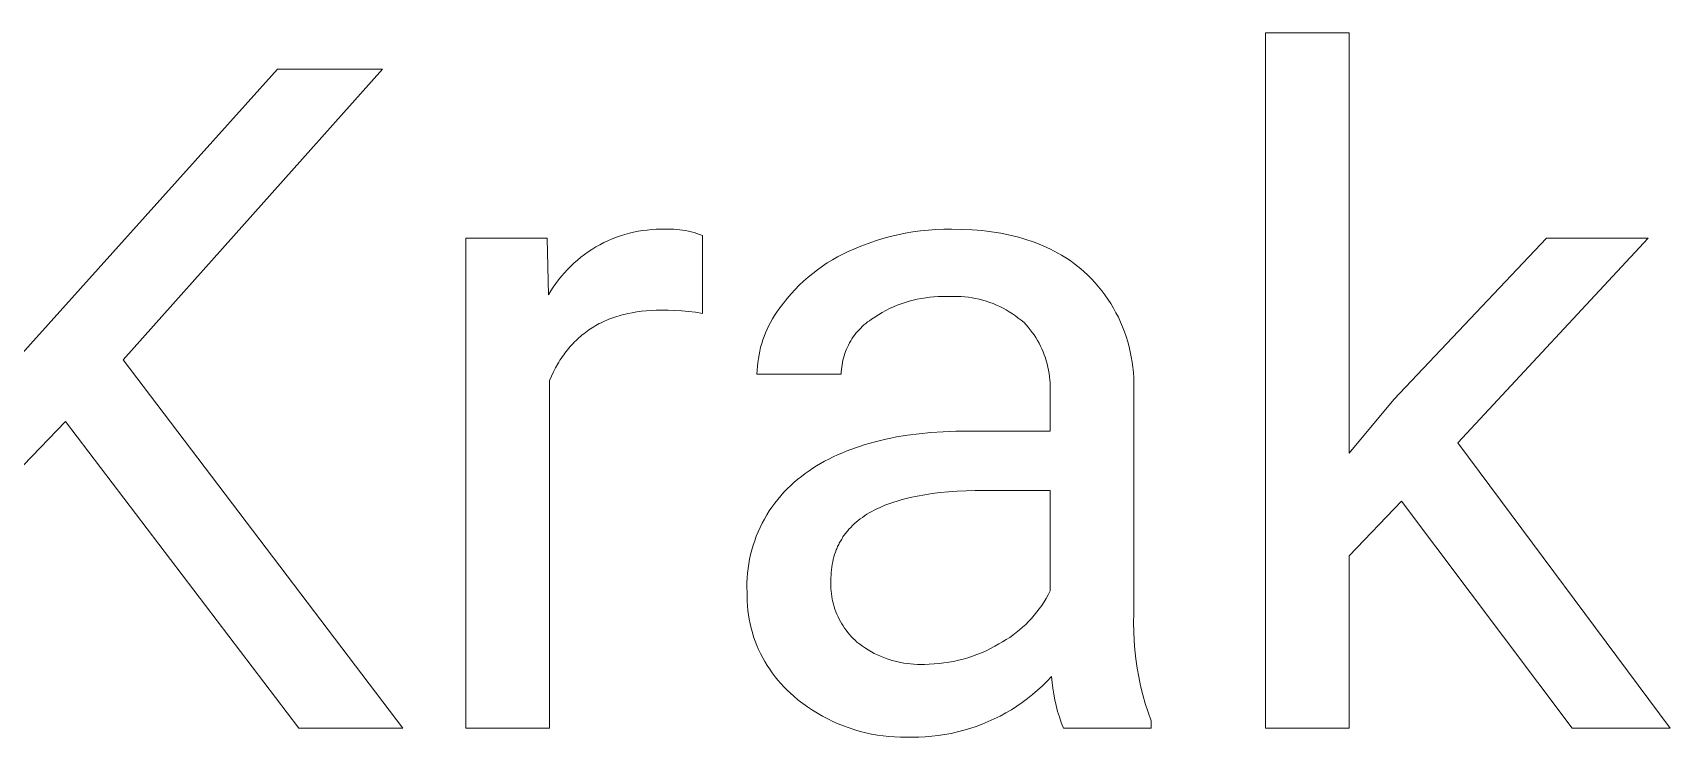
# Model space of a CAD drawing. Header units: millimetres. Extents: x 0 to 5466, y 0 to 3819.
# Drawn here: x 4465.8 to 4594.5, y 431.2 to 486.5 of the extents above; entities that cross this region are included whole.
import ezdxf

# ---------------------------------------------------------------- set-up
doc = ezdxf.new("R2010")
doc.units = ezdxf.units.MM
doc.header["$MEASUREMENT"] = 0
doc.layers.add('Domyślny', color=7, linetype='Continuous', true_color=0x000000)

msp = doc.modelspace()

# ---------------------------------------------------------------- linework, layer by layer
at = {"layer": 'Domyślny', "color": 18, "lineweight": 15, "true_color": 0x000000}
for p, q in [((4562.65, 431.89), (4562.65, 486.49)), ((4562.65, 486.49), (4569.22, 486.49)), ((4569.22, 486.49), (4569.22, 453.48)), ((4462.01, 458.06), (4485.02, 483.65)), ((4493.26, 483.65), (4472.89, 460.81)), ((4485.02, 483.65), (4493.26, 483.65)), ((4513.71, 470.97), (4514.06, 471.01)), ((4514.06, 471.01), (4514.41, 471.05)), ((4514.41, 471.05), (4514.77, 471.07)), ((4514.77, 471.07), (4515.13, 471.08)), ((4515.13, 471.08), (4515.48, 471.07)), ((4515.48, 471.07), (4515.71, 471.08)), ((4515.71, 471.08), (4515.94, 471.08)), ((4515.94, 471.08), (4516.17, 471.07)), ((4516.17, 471.07), (4516.4, 471.06)), ((4516.4, 471.06), (4516.63, 471.03)), ((4516.63, 471.03), (4516.85, 471)), ((4516.85, 471), (4517.08, 470.97)), ((4535.55, 470.94), (4536.16, 471.01)), ((4536.16, 471.01), (4536.76, 471.05)), ((4536.76, 471.05), (4537.37, 471.07)), ((4537.37, 471.07), (4537.98, 471.08)), ((4537.98, 471.08), (4538.8, 471.06)), ((4538.8, 471.06), (4539.6, 471.02)), ((4539.6, 471.02), (4539.99, 471)), ((4499.81, 431.9), (4499.81, 470.36)), ((4499.81, 470.36), (4506.2, 470.36)), ((4506.2, 470.36), (4506.31, 465.92)), ((4510.03, 469.68), (4510.34, 469.85)), ((4510.34, 469.85), (4510.66, 470.02)), ((4510.66, 470.02), (4510.98, 470.17)), ((4510.98, 470.17), (4511.3, 470.31)), ((4511.3, 470.31), (4511.64, 470.44)), ((4511.64, 470.44), (4511.97, 470.56)), ((4511.97, 470.56), (4512.31, 470.66)), ((4512.31, 470.66), (4512.66, 470.76)), ((4512.66, 470.76), (4513, 470.84)), ((4513, 470.84), (4513.35, 470.91)), ((4513.35, 470.91), (4513.71, 470.97)), ((4517.08, 470.97), (4517.3, 470.92)), ((4517.3, 470.92), (4517.53, 470.87)), ((4517.53, 470.87), (4517.75, 470.81)), ((4517.75, 470.81), (4517.97, 470.74)), ((4517.97, 470.74), (4518.18, 470.66)), ((4518.18, 470.66), (4518.4, 470.58)), ((4518.4, 470.58), (4518.4, 464.46)), ((4530.3, 469.51), (4530.86, 469.75)), ((4530.86, 469.75), (4531.43, 469.96)), ((4531.43, 469.96), (4532, 470.16)), ((4532, 470.16), (4532.58, 470.34)), ((4532.58, 470.34), (4533.17, 470.5)), ((4533.17, 470.5), (4533.76, 470.64)), ((4533.76, 470.64), (4534.35, 470.76)), ((4534.35, 470.76), (4534.95, 470.86)), ((4534.95, 470.86), (4535.55, 470.94)), ((4539.99, 471), (4540.37, 470.96)), ((4540.37, 470.96), (4540.75, 470.92)), ((4540.75, 470.92), (4541.13, 470.87)), ((4541.13, 470.87), (4541.5, 470.81)), ((4541.5, 470.81), (4541.86, 470.75)), ((4541.86, 470.75), (4542.22, 470.68)), ((4542.22, 470.68), (4542.57, 470.61)), ((4542.57, 470.61), (4542.91, 470.53)), ((4542.91, 470.53), (4543.25, 470.44)), ((4543.25, 470.44), (4543.59, 470.35)), ((4543.59, 470.35), (4543.91, 470.24)), ((4543.91, 470.24), (4544.24, 470.14)), ((4544.24, 470.14), (4544.55, 470.02)), ((4544.55, 470.02), (4544.86, 469.9)), ((4544.86, 469.9), (4545.17, 469.78)), ((4545.17, 469.78), (4545.47, 469.64)), ((4572.75, 457.7), (4584.73, 470.37)), ((4592.72, 470.37), (4577.76, 454.3)), ((4584.73, 470.37), (4592.72, 470.37)), ((4508.31, 468.41), (4508.58, 468.65)), ((4508.58, 468.65), (4508.85, 468.88)), ((4508.85, 468.88), (4509.13, 469.09)), ((4509.13, 469.09), (4509.43, 469.3)), ((4509.43, 469.3), (4509.72, 469.49)), ((4509.72, 469.49), (4510.03, 469.68)), ((4528.22, 468.42), (4528.62, 468.67)), ((4528.62, 468.67), (4529.03, 468.9)), ((4529.03, 468.9), (4529.44, 469.12)), ((4529.44, 469.12), (4529.87, 469.32)), ((4529.87, 469.32), (4530.3, 469.51)), ((4545.47, 469.64), (4545.76, 469.5)), ((4545.76, 469.5), (4546.05, 469.36)), ((4546.05, 469.36), (4546.34, 469.2)), ((4546.34, 469.2), (4546.61, 469.04)), ((4546.61, 469.04), (4546.88, 468.88)), ((4546.88, 468.88), (4547.15, 468.71)), ((4547.15, 468.71), (4547.41, 468.53)), ((4547.41, 468.53), (4547.66, 468.34)), ((4507.1, 467.11), (4507.32, 467.38)), ((4507.32, 467.38), (4507.56, 467.65)), ((4507.56, 467.65), (4507.8, 467.92)), ((4507.8, 467.92), (4508.05, 468.17)), ((4508.05, 468.17), (4508.31, 468.41)), ((4526.36, 467), (4526.71, 467.31)), ((4526.71, 467.31), (4527.07, 467.6)), ((4527.07, 467.6), (4527.44, 467.89)), ((4527.44, 467.89), (4527.83, 468.16)), ((4527.83, 468.16), (4528.22, 468.42)), ((4547.66, 468.34), (4547.91, 468.15)), ((4547.91, 468.15), (4548.15, 467.95)), ((4548.15, 467.95), (4548.39, 467.75)), ((4548.39, 467.75), (4548.69, 467.46)), ((4548.69, 467.46), (4548.98, 467.17)), ((4548.98, 467.17), (4549.26, 466.87)), ((4506.31, 465.92), (4506.49, 466.23)), ((4506.49, 466.23), (4506.68, 466.53)), ((4506.68, 466.53), (4506.89, 466.82)), ((4506.89, 466.82), (4507.1, 467.11)), ((4525.06, 465.64), (4525.37, 465.99)), ((4525.37, 465.99), (4525.68, 466.34)), ((4525.68, 466.34), (4526.01, 466.67)), ((4526.01, 466.67), (4526.36, 467)), ((4549.26, 466.87), (4549.53, 466.56)), ((4549.53, 466.56), (4549.78, 466.24)), ((4549.78, 466.24), (4550.03, 465.91)), ((4550.03, 465.91), (4550.27, 465.58)), ((4513.24, 464.58), (4512.88, 464.52)), ((4513.61, 464.63), (4513.24, 464.58)), ((4513.98, 464.67), (4513.61, 464.63)), ((4514.37, 464.7), (4513.98, 464.67)), ((4514.76, 464.71), (4514.37, 464.7)), ((4515.16, 464.72), (4514.76, 464.71)), ((4515.7, 464.72), (4515.16, 464.72)), ((4516.24, 464.7), (4515.7, 464.72)), ((4516.78, 464.67), (4516.24, 464.7)), ((4517.32, 464.61), (4516.78, 464.67)), ((4517.86, 464.55), (4517.32, 464.61)), ((4524.22, 464.54), (4524.4, 464.79)), ((4524.4, 464.79), (4524.58, 465.03)), ((4524.58, 465.03), (4524.77, 465.27)), ((4524.77, 465.27), (4525.06, 465.64)), ((4532.81, 464.69), (4532.52, 464.53)), ((4533.11, 464.84), (4532.81, 464.69)), ((4533.41, 464.97), (4533.11, 464.84)), ((4533.71, 465.1), (4533.41, 464.97)), ((4534.02, 465.22), (4533.71, 465.1)), ((4534.33, 465.32), (4534.02, 465.22)), ((4534.65, 465.42), (4534.33, 465.32)), ((4534.97, 465.5), (4534.65, 465.42)), ((4535.29, 465.58), (4534.97, 465.5)), ((4535.62, 465.64), (4535.29, 465.58)), ((4535.95, 465.69), (4535.62, 465.64)), ((4536.27, 465.73), (4535.95, 465.69)), ((4536.6, 465.76), (4536.27, 465.73)), ((4536.93, 465.78), (4536.6, 465.76)), ((4537.27, 465.79), (4536.93, 465.78)), ((4537.6, 465.78), (4537.27, 465.79)), ((4537.88, 465.8), (4537.6, 465.78)), ((4538.17, 465.8), (4537.88, 465.8)), ((4538.45, 465.8), (4538.17, 465.8)), ((4538.74, 465.79), (4538.45, 465.8)), ((4539.03, 465.76), (4538.74, 465.79)), ((4539.31, 465.73), (4539.03, 465.76)), ((4539.59, 465.69), (4539.31, 465.73)), ((4539.87, 465.63), (4539.59, 465.69)), ((4540.15, 465.57), (4539.87, 465.63)), ((4540.43, 465.5), (4540.15, 465.57)), ((4540.7, 465.42), (4540.43, 465.5)), ((4540.98, 465.33), (4540.7, 465.42)), ((4541.24, 465.23), (4540.98, 465.33)), ((4541.51, 465.12), (4541.24, 465.23)), ((4541.77, 465), (4541.51, 465.12)), ((4542.03, 464.87), (4541.77, 465)), ((4542.28, 464.73), (4542.03, 464.87)), ((4542.52, 464.59), (4542.28, 464.73)), ((4542.77, 464.44), (4542.52, 464.59)), ((4550.27, 465.58), (4550.49, 465.23)), ((4550.49, 465.23), (4550.7, 464.88)), ((4550.7, 464.88), (4550.9, 464.52)), ((4509.74, 463.33), (4509.6, 463.25)), ((4509.88, 463.42), (4509.74, 463.33)), ((4510.02, 463.5), (4509.88, 463.42)), ((4510.16, 463.58), (4510.02, 463.5)), ((4510.3, 463.66), (4510.16, 463.58)), ((4510.45, 463.73), (4510.3, 463.66)), ((4510.6, 463.8), (4510.45, 463.73)), ((4510.75, 463.87), (4510.6, 463.8)), ((4510.9, 463.94), (4510.75, 463.87)), ((4511.05, 464), (4510.9, 463.94)), ((4511.21, 464.06), (4511.05, 464)), ((4511.37, 464.12), (4511.21, 464.06)), ((4511.53, 464.18), (4511.37, 464.12)), ((4511.69, 464.23), (4511.53, 464.18)), ((4511.86, 464.28), (4511.69, 464.23)), ((4512.02, 464.33), (4511.86, 464.28)), ((4512.19, 464.37), (4512.02, 464.33)), ((4512.36, 464.41), (4512.19, 464.37)), ((4512.53, 464.45), (4512.36, 464.41)), ((4512.88, 464.52), (4512.53, 464.45)), ((4518.4, 464.46), (4517.86, 464.55)), ((4523.49, 463.22), (4523.62, 463.5)), ((4523.62, 463.5), (4523.76, 463.76)), ((4523.76, 463.76), (4523.9, 464.03)), ((4523.9, 464.03), (4524.06, 464.29)), ((4524.06, 464.29), (4524.22, 464.54)), ((4530.84, 463.31), (4530.71, 463.17)), ((4530.97, 463.43), (4530.84, 463.31)), ((4531.1, 463.56), (4530.97, 463.43)), ((4531.24, 463.67), (4531.1, 463.56)), ((4531.38, 463.79), (4531.24, 463.67)), ((4531.53, 463.89), (4531.38, 463.79)), ((4531.68, 464), (4531.53, 463.89)), ((4531.95, 464.18), (4531.68, 464)), ((4532.23, 464.36), (4531.95, 464.18)), ((4532.52, 464.53), (4532.23, 464.36)), ((4543, 464.27), (4542.77, 464.44)), ((4543.23, 464.1), (4543, 464.27)), ((4543.46, 463.93), (4543.23, 464.1)), ((4543.68, 463.74), (4543.46, 463.93)), ((4543.85, 463.56), (4543.68, 463.74)), ((4544.01, 463.37), (4543.85, 463.56)), ((4544.17, 463.17), (4544.01, 463.37)), ((4550.9, 464.52), (4551.09, 464.16)), ((4551.09, 464.16), (4551.26, 463.78)), ((4551.26, 463.78), (4551.42, 463.41)), ((4551.42, 463.41), (4551.57, 463.02)), ((4508.24, 462.1), (4508.13, 461.99)), ((4508.35, 462.22), (4508.24, 462.1)), ((4508.47, 462.34), (4508.35, 462.22)), ((4508.59, 462.45), (4508.47, 462.34)), ((4508.71, 462.56), (4508.59, 462.45)), ((4508.83, 462.66), (4508.71, 462.56)), ((4508.95, 462.77), (4508.83, 462.66)), ((4509.08, 462.87), (4508.95, 462.77)), ((4509.21, 462.97), (4509.08, 462.87)), ((4509.34, 463.06), (4509.21, 462.97)), ((4509.47, 463.16), (4509.34, 463.06)), ((4509.6, 463.25), (4509.47, 463.16)), ((4522.98, 461.8), (4523.07, 462.09)), ((4523.07, 462.09), (4523.16, 462.38)), ((4523.16, 462.38), (4523.26, 462.66)), ((4523.26, 462.66), (4523.37, 462.94)), ((4523.37, 462.94), (4523.49, 463.22)), ((4529.97, 462.14), (4529.88, 461.98)), ((4530.06, 462.3), (4529.97, 462.14)), ((4530.15, 462.46), (4530.06, 462.3)), ((4530.25, 462.61), (4530.15, 462.46)), ((4530.36, 462.75), (4530.25, 462.61)), ((4530.47, 462.9), (4530.36, 462.75)), ((4530.59, 463.04), (4530.47, 462.9)), ((4530.71, 463.17), (4530.59, 463.04)), ((4544.32, 462.97), (4544.17, 463.17)), ((4544.47, 462.77), (4544.32, 462.97)), ((4544.6, 462.56), (4544.47, 462.77)), ((4544.74, 462.34), (4544.6, 462.56)), ((4544.86, 462.12), (4544.74, 462.34)), ((4544.97, 461.9), (4544.86, 462.12)), ((4551.57, 463.02), (4551.71, 462.64)), ((4551.71, 462.64), (4551.83, 462.24)), ((4551.83, 462.24), (4551.94, 461.85)), ((4472.89, 460.81), (4494.86, 431.91)), ((4507.21, 460.79), (4507.12, 460.64)), ((4507.3, 460.93), (4507.21, 460.79)), ((4507.4, 461.07), (4507.3, 460.93)), ((4507.5, 461.21), (4507.4, 461.07)), ((4507.6, 461.35), (4507.5, 461.21)), ((4507.7, 461.48), (4507.6, 461.35)), ((4507.8, 461.61), (4507.7, 461.48)), ((4507.91, 461.74), (4507.8, 461.61)), ((4508.02, 461.86), (4507.91, 461.74)), ((4508.13, 461.99), (4508.02, 461.86)), ((4522.76, 460.61), (4522.8, 460.91)), ((4522.8, 460.91), (4522.85, 461.21)), ((4522.85, 461.21), (4522.91, 461.5)), ((4522.91, 461.5), (4522.98, 461.8)), ((4529.45, 460.78), (4529.41, 460.61)), ((4529.49, 460.96), (4529.45, 460.78)), ((4529.54, 461.14), (4529.49, 460.96)), ((4529.6, 461.31), (4529.54, 461.14)), ((4529.66, 461.48), (4529.6, 461.31)), ((4529.73, 461.65), (4529.66, 461.48)), ((4529.8, 461.82), (4529.73, 461.65)), ((4529.88, 461.98), (4529.8, 461.82)), ((4545.08, 461.67), (4544.97, 461.9)), ((4545.18, 461.44), (4545.08, 461.67)), ((4545.27, 461.21), (4545.18, 461.44)), ((4545.36, 460.97), (4545.27, 461.21)), ((4545.43, 460.73), (4545.36, 460.97)), ((4545.5, 460.49), (4545.43, 460.73)), ((4551.94, 461.85), (4552.03, 461.45)), ((4552.03, 461.45), (4552.11, 461.04)), ((4552.11, 461.04), (4552.18, 460.64)), ((4506.53, 459.54), (4506.38, 459.2)), ((4506.69, 459.87), (4506.53, 459.54)), ((4506.85, 460.19), (4506.69, 459.87)), ((4507.03, 460.49), (4506.85, 460.19)), ((4507.12, 460.64), (4507.03, 460.49)), ((4522.69, 459.7), (4522.7, 460)), ((4529.32, 459.7), (4522.69, 459.7)), ((4522.7, 460), (4522.72, 460.31)), ((4522.72, 460.31), (4522.76, 460.61)), ((4529.33, 460.07), (4529.32, 459.88)), ((4529.32, 459.88), (4529.32, 459.7)), ((4529.35, 460.25), (4529.33, 460.07)), ((4529.38, 460.43), (4529.35, 460.25)), ((4529.41, 460.61), (4529.38, 460.43)), ((4545.56, 460.24), (4545.5, 460.49)), ((4545.61, 460), (4545.56, 460.24)), ((4545.66, 459.75), (4545.61, 460)), ((4545.69, 459.5), (4545.66, 459.75)), ((4545.71, 459.25), (4545.69, 459.5)), ((4552.18, 460.64), (4552.23, 460.23)), ((4552.23, 460.23), (4552.27, 459.82)), ((4552.27, 459.82), (4552.3, 459.41)), ((4506.38, 459.2), (4506.38, 431.9)), ((4545.73, 459), (4545.71, 459.25)), ((4545.74, 458.75), (4545.73, 459)), ((4545.73, 458.25), (4545.74, 458.5)), ((4545.73, 455.22), (4545.73, 458.25)), ((4545.74, 458.5), (4545.74, 458.75)), ((4552.3, 459.41), (4552.31, 459)), ((4552.31, 459), (4552.3, 458.59)), ((4552.3, 458.59), (4552.3, 440.9)), ((4569.22, 453.48), (4572.75, 457.7)), ((4468.34, 455.97), (4462.01, 449.4)), ((4486.69, 431.91), (4468.34, 455.97)), ((4531.2, 454.17), (4531.59, 454.28)), ((4531.59, 454.28), (4531.99, 454.39)), ((4531.99, 454.39), (4532.39, 454.49)), ((4532.39, 454.49), (4532.81, 454.59)), ((4532.81, 454.59), (4533.22, 454.67)), ((4533.22, 454.67), (4533.65, 454.76)), ((4533.65, 454.76), (4534.53, 454.9)), ((4534.53, 454.9), (4535.43, 455.02)), ((4535.43, 455.02), (4536.36, 455.11)), ((4536.36, 455.11), (4537.32, 455.17)), ((4537.32, 455.17), (4538.31, 455.21)), ((4538.31, 455.21), (4539.33, 455.22)), ((4539.33, 455.22), (4545.73, 455.22)), ((4577.76, 454.3), (4594.46, 431.89)), ((4528.01, 452.85), (4528.34, 453.03)), ((4528.34, 453.03), (4528.67, 453.19)), ((4528.67, 453.19), (4529.01, 453.35)), ((4529.01, 453.35), (4529.36, 453.5)), ((4529.36, 453.5), (4529.71, 453.65)), ((4529.71, 453.65), (4530.07, 453.79)), ((4530.07, 453.79), (4530.44, 453.92)), ((4530.44, 453.92), (4530.82, 454.05)), ((4530.82, 454.05), (4531.2, 454.17)), ((4526.19, 451.67), (4526.49, 451.89)), ((4526.49, 451.89), (4526.78, 452.1)), ((4526.78, 452.1), (4527.08, 452.3)), ((4527.08, 452.3), (4527.38, 452.49)), ((4527.38, 452.49), (4527.69, 452.67)), ((4527.69, 452.67), (4528.01, 452.85)), ((4524.56, 450.15), (4524.81, 450.42)), ((4524.81, 450.42), (4525.07, 450.69)), ((4525.07, 450.69), (4525.34, 450.95)), ((4525.34, 450.95), (4525.61, 451.2)), ((4525.61, 451.2), (4525.9, 451.44)), ((4525.9, 451.44), (4526.19, 451.67)), ((4537.75, 450.45), (4537.1, 450.39)), ((4538.42, 450.5), (4537.75, 450.45)), ((4539.12, 450.54), (4538.42, 450.5)), ((4539.84, 450.56), (4539.12, 450.54)), ((4540.58, 450.57), (4539.84, 450.56)), ((4545.73, 450.57), (4540.58, 450.57)), ((4545.73, 442.67), (4545.73, 450.57)), ((4523.66, 448.95), (4523.87, 449.26)), ((4523.87, 449.26), (4524.09, 449.57)), ((4524.09, 449.57), (4524.32, 449.86)), ((4524.32, 449.86), (4524.56, 450.15)), ((4532.32, 449.21), (4532.11, 449.12)), ((4532.53, 449.31), (4532.32, 449.21)), ((4532.75, 449.4), (4532.53, 449.31)), ((4532.98, 449.49), (4532.75, 449.4)), ((4533.21, 449.57), (4532.98, 449.49)), ((4533.45, 449.65), (4533.21, 449.57)), ((4533.7, 449.73), (4533.45, 449.65)), ((4533.95, 449.81), (4533.7, 449.73)), ((4534.21, 449.88), (4533.95, 449.81)), ((4534.74, 450.01), (4534.21, 449.88)), ((4535.29, 450.12), (4534.74, 450.01)), ((4535.87, 450.23), (4535.29, 450.12)), ((4536.47, 450.32), (4535.87, 450.23)), ((4537.1, 450.39), (4536.47, 450.32)), ((4573.35, 449.71), (4569.22, 445.42)), ((4586.75, 431.89), (4573.35, 449.71)), ((4522.93, 447.65), (4523.1, 447.99)), ((4523.1, 447.99), (4523.27, 448.32)), ((4523.27, 448.32), (4523.46, 448.64)), ((4523.46, 448.64), (4523.66, 448.95)), ((4530.34, 447.94), (4530.19, 447.8)), ((4530.49, 448.07), (4530.34, 447.94)), ((4530.65, 448.2), (4530.49, 448.07)), ((4530.81, 448.33), (4530.65, 448.2)), ((4530.98, 448.45), (4530.81, 448.33)), ((4531.15, 448.57), (4530.98, 448.45)), ((4531.33, 448.69), (4531.15, 448.57)), ((4531.52, 448.8), (4531.33, 448.69)), ((4531.71, 448.91), (4531.52, 448.8)), ((4531.9, 449.01), (4531.71, 448.91)), ((4532.11, 449.12), (4531.9, 449.01)), ((4522.39, 446.26), (4522.51, 446.61)), ((4522.51, 446.61), (4522.64, 446.96)), ((4522.64, 446.96), (4522.78, 447.31)), ((4522.78, 447.31), (4522.93, 447.65)), ((4529.25, 446.59), (4529.2, 446.5)), ((4529.3, 446.67), (4529.25, 446.59)), ((4529.35, 446.75), (4529.3, 446.67)), ((4529.4, 446.83), (4529.35, 446.75)), ((4529.45, 446.91), (4529.4, 446.83)), ((4529.5, 446.99), (4529.45, 446.91)), ((4529.56, 447.07), (4529.5, 446.99)), ((4529.62, 447.15), (4529.56, 447.07)), ((4529.68, 447.22), (4529.62, 447.15)), ((4529.73, 447.3), (4529.68, 447.22)), ((4529.8, 447.37), (4529.73, 447.3)), ((4529.92, 447.52), (4529.8, 447.37)), ((4530.06, 447.66), (4529.92, 447.52)), ((4530.19, 447.8), (4530.06, 447.66)), ((4522.11, 445.18), (4522.19, 445.54)), ((4522.19, 445.54), (4522.28, 445.9)), ((4522.28, 445.9), (4522.39, 446.26)), ((4528.73, 445.34), (4528.68, 445.15)), ((4528.79, 445.53), (4528.73, 445.34)), ((4528.85, 445.71), (4528.79, 445.53)), ((4528.92, 445.9), (4528.85, 445.71)), ((4528.96, 445.99), (4528.92, 445.9)), ((4528.99, 446.07), (4528.96, 445.99)), ((4529.03, 446.16), (4528.99, 446.07)), ((4529.07, 446.25), (4529.03, 446.16)), ((4529.12, 446.33), (4529.07, 446.25)), ((4529.16, 446.42), (4529.12, 446.33)), ((4529.2, 446.5), (4529.16, 446.42)), ((4569.22, 445.42), (4569.22, 431.89)), ((4521.92, 443.7), (4521.95, 444.07)), ((4521.95, 444.07), (4521.99, 444.44)), ((4521.99, 444.44), (4522.04, 444.81)), ((4522.04, 444.81), (4522.11, 445.18)), ((4528.52, 444.13), (4528.51, 443.92)), ((4528.54, 444.34), (4528.52, 444.13)), ((4528.57, 444.55), (4528.54, 444.34)), ((4528.6, 444.75), (4528.57, 444.55)), ((4528.64, 444.95), (4528.6, 444.75)), ((4528.68, 445.15), (4528.64, 444.95)), ((4521.9, 443.32), (4521.92, 443.7)), ((4521.9, 442.95), (4521.9, 443.32)), ((4521.91, 442.58), (4521.9, 442.95)), ((4528.5, 443.49), (4528.49, 443.28)), ((4528.49, 443.28), (4528.49, 443.07)), ((4528.49, 443.07), (4528.5, 442.86)), ((4528.51, 443.92), (4528.5, 443.71)), ((4528.5, 443.71), (4528.5, 443.49)), ((4528.5, 442.86), (4528.51, 442.65)), ((4521.91, 442.22), (4521.91, 442.58)), ((4521.92, 441.86), (4521.91, 442.22)), ((4521.94, 441.51), (4521.92, 441.86)), ((4521.97, 441.15), (4521.94, 441.51)), ((4528.51, 442.65), (4528.54, 442.44)), ((4528.54, 442.44), (4528.57, 442.24)), ((4528.57, 442.24), (4528.6, 442.03)), ((4528.6, 442.03), (4528.65, 441.83)), ((4528.65, 441.83), (4528.7, 441.63)), ((4528.7, 441.63), (4528.75, 441.42)), ((4528.75, 441.42), (4528.82, 441.23)), ((4544.88, 441.28), (4545.07, 441.54)), ((4545.07, 441.54), (4545.25, 441.81)), ((4545.25, 441.81), (4545.42, 442.09)), ((4545.42, 442.09), (4545.58, 442.38)), ((4545.58, 442.38), (4545.73, 442.67)), ((4522.02, 440.8), (4521.97, 441.15)), ((4522.08, 440.45), (4522.02, 440.8)), ((4522.15, 440.1), (4522.08, 440.45)), ((4528.82, 441.23), (4528.89, 441.03)), ((4528.89, 441.03), (4528.97, 440.84)), ((4528.97, 440.84), (4529.06, 440.65)), ((4529.06, 440.65), (4529.15, 440.46)), ((4529.15, 440.46), (4529.25, 440.28)), ((4529.25, 440.28), (4529.35, 440.09)), ((4543.81, 440.05), (4544.04, 440.28)), ((4544.04, 440.28), (4544.26, 440.52)), ((4544.26, 440.52), (4544.48, 440.76)), ((4544.48, 440.76), (4544.69, 441.02)), ((4544.69, 441.02), (4544.88, 441.28)), ((4552.3, 440.9), (4552.29, 440.18)), ((4552.29, 440.18), (4552.3, 439.47)), ((4522.23, 439.75), (4522.15, 440.1)), ((4522.33, 439.41), (4522.23, 439.75)), ((4522.43, 439.07), (4522.33, 439.41)), ((4522.55, 438.73), (4522.43, 439.07)), ((4529.35, 440.09), (4529.46, 439.92)), ((4529.46, 439.92), (4529.58, 439.74)), ((4529.58, 439.74), (4529.7, 439.58)), ((4529.7, 439.58), (4529.83, 439.41)), ((4529.83, 439.41), (4529.96, 439.25)), ((4529.96, 439.25), (4530.1, 439.1)), ((4530.1, 439.1), (4530.25, 438.95)), ((4530.25, 438.95), (4530.4, 438.8)), ((4541.99, 438.68), (4542.27, 438.85)), ((4542.27, 438.85), (4542.55, 439.02)), ((4542.55, 439.02), (4542.81, 439.21)), ((4542.81, 439.21), (4543.07, 439.41)), ((4543.07, 439.41), (4543.33, 439.61)), ((4543.33, 439.61), (4543.57, 439.83)), ((4543.57, 439.83), (4543.81, 440.05)), ((4552.3, 439.47), (4552.33, 438.75)), ((4522.68, 438.4), (4522.55, 438.73)), ((4522.82, 438.07), (4522.68, 438.4)), ((4522.97, 437.75), (4522.82, 438.07)), ((4523.14, 437.43), (4522.97, 437.75)), ((4530.4, 438.8), (4530.55, 438.66)), ((4530.55, 438.66), (4530.77, 438.49)), ((4530.77, 438.49), (4530.99, 438.33)), ((4530.99, 438.33), (4531.21, 438.18)), ((4531.21, 438.18), (4531.44, 438.04)), ((4531.44, 438.04), (4531.68, 437.9)), ((4531.68, 437.9), (4531.91, 437.77)), ((4531.91, 437.77), (4532.16, 437.65)), ((4532.16, 437.65), (4532.41, 437.54)), ((4532.41, 437.54), (4532.66, 437.44)), ((4539.26, 437.43), (4539.62, 437.55)), ((4539.62, 437.55), (4539.98, 437.68)), ((4539.98, 437.68), (4540.34, 437.82)), ((4540.34, 437.82), (4540.69, 437.98)), ((4540.69, 437.98), (4541.04, 438.15)), ((4541.04, 438.15), (4541.38, 438.33)), ((4541.38, 438.33), (4541.71, 438.52)), ((4541.71, 438.52), (4541.99, 438.68)), ((4552.33, 438.75), (4552.39, 438.04)), ((4552.39, 438.04), (4552.47, 437.33)), ((4523.31, 437.12), (4523.14, 437.43)), ((4523.49, 436.82), (4523.31, 437.12)), ((4523.69, 436.52), (4523.49, 436.82)), ((4523.89, 436.23), (4523.69, 436.52)), ((4532.66, 437.44), (4532.91, 437.35)), ((4532.91, 437.35), (4533.17, 437.26)), ((4533.17, 437.26), (4533.43, 437.18)), ((4533.43, 437.18), (4533.69, 437.12)), ((4533.69, 437.12), (4533.96, 437.06)), ((4533.96, 437.06), (4534.23, 437.01)), ((4534.23, 437.01), (4534.49, 436.97)), ((4534.49, 436.97), (4534.76, 436.94)), ((4534.76, 436.94), (4535.03, 436.92)), ((4535.03, 436.92), (4535.31, 436.91)), ((4535.31, 436.91), (4535.58, 436.91)), ((4535.58, 436.91), (4535.85, 436.91)), ((4535.85, 436.91), (4536.23, 436.92)), ((4536.23, 436.92), (4536.62, 436.94)), ((4536.62, 436.94), (4537, 436.97)), ((4537, 436.97), (4537.38, 437.02)), ((4537.38, 437.02), (4537.76, 437.07)), ((4537.76, 437.07), (4538.14, 437.14)), ((4538.14, 437.14), (4538.52, 437.23)), ((4538.52, 437.23), (4538.89, 437.32)), ((4538.89, 437.32), (4539.26, 437.43)), ((4552.47, 437.33), (4552.57, 436.62)), ((4552.57, 436.62), (4552.69, 435.92)), ((4524.11, 435.94), (4523.89, 436.23)), ((4524.33, 435.67), (4524.11, 435.94)), ((4524.56, 435.4), (4524.33, 435.67)), ((4524.81, 435.14), (4524.56, 435.4)), ((4525.06, 434.88), (4524.81, 435.14)), ((4545.12, 435.22), (4544.74, 434.87)), ((4545.49, 435.58), (4545.12, 435.22)), ((4545.84, 435.95), (4545.49, 435.58)), ((4545.88, 435.49), (4545.84, 435.95)), ((4545.94, 435.03), (4545.88, 435.49)), ((4546.01, 434.57), (4545.94, 435.03)), ((4552.69, 435.92), (4552.84, 435.21)), ((4552.84, 435.21), (4553.02, 434.52)), ((4525.32, 434.64), (4525.06, 434.88)), ((4525.58, 434.4), (4525.32, 434.64)), ((4525.94, 434.11), (4525.58, 434.4)), ((4526.3, 433.83), (4525.94, 434.11)), ((4526.67, 433.57), (4526.3, 433.83)), ((4543.54, 433.92), (4543.12, 433.63)), ((4543.95, 434.22), (4543.54, 433.92)), ((4544.35, 434.54), (4543.95, 434.22)), ((4544.74, 434.87), (4544.35, 434.54)), ((4546.1, 434.12), (4546.01, 434.57)), ((4546.2, 433.67), (4546.1, 434.12)), ((4553.02, 434.52), (4553.21, 433.83)), ((4553.21, 433.83), (4553.43, 433.15)), ((4527.05, 433.31), (4526.67, 433.57)), ((4527.44, 433.07), (4527.05, 433.31)), ((4527.84, 432.85), (4527.44, 433.07)), ((4528.25, 432.63), (4527.84, 432.85)), ((4528.66, 432.43), (4528.25, 432.63)), ((4529.08, 432.25), (4528.66, 432.43)), ((4540.87, 432.41), (4540.39, 432.22)), ((4541.33, 432.62), (4540.87, 432.41)), ((4541.79, 432.85), (4541.33, 432.62)), ((4542.24, 433.1), (4541.79, 432.85)), ((4542.69, 433.35), (4542.24, 433.1)), ((4543.12, 433.63), (4542.69, 433.35)), ((4546.32, 433.22), (4546.2, 433.67)), ((4546.46, 432.78), (4546.32, 433.22)), ((4546.6, 432.34), (4546.46, 432.78)), ((4553.43, 433.15), (4553.67, 432.47)), ((4553.67, 432.47), (4553.67, 431.91)), ((4494.86, 431.91), (4486.69, 431.91)), ((4506.38, 431.9), (4499.81, 431.9)), ((4529.5, 432.08), (4529.08, 432.25)), ((4529.93, 431.92), (4529.5, 432.08)), ((4530.37, 431.78), (4529.93, 431.92)), ((4530.81, 431.65), (4530.37, 431.78)), ((4531.25, 431.54), (4530.81, 431.65)), ((4531.7, 431.44), (4531.25, 431.54)), ((4532.15, 431.36), (4531.7, 431.44)), ((4532.6, 431.3), (4532.15, 431.36)), ((4533.06, 431.25), (4532.6, 431.3)), ((4533.51, 431.21), (4533.06, 431.25)), ((4533.97, 431.19), (4533.51, 431.21)), ((4534.43, 431.19), (4533.97, 431.19)), ((4534.88, 431.2), (4534.43, 431.19)), ((4535.4, 431.2), (4534.88, 431.2)), ((4535.91, 431.23), (4535.4, 431.2)), ((4536.42, 431.27), (4535.91, 431.23)), ((4536.93, 431.32), (4536.42, 431.27)), ((4537.44, 431.4), (4536.93, 431.32)), ((4537.94, 431.49), (4537.44, 431.4)), ((4538.44, 431.6), (4537.94, 431.49)), ((4538.94, 431.73), (4538.44, 431.6)), ((4539.43, 431.87), (4538.94, 431.73)), ((4539.91, 432.04), (4539.43, 431.87)), ((4540.39, 432.22), (4539.91, 432.04)), ((4546.77, 431.91), (4546.6, 432.34)), ((4553.67, 431.91), (4546.77, 431.91)), ((4569.22, 431.89), (4562.65, 431.89)), ((4594.46, 431.89), (4586.75, 431.89))]:
    msp.add_line(p, q, dxfattribs=at)

doc.saveas('drawing.dxf')
